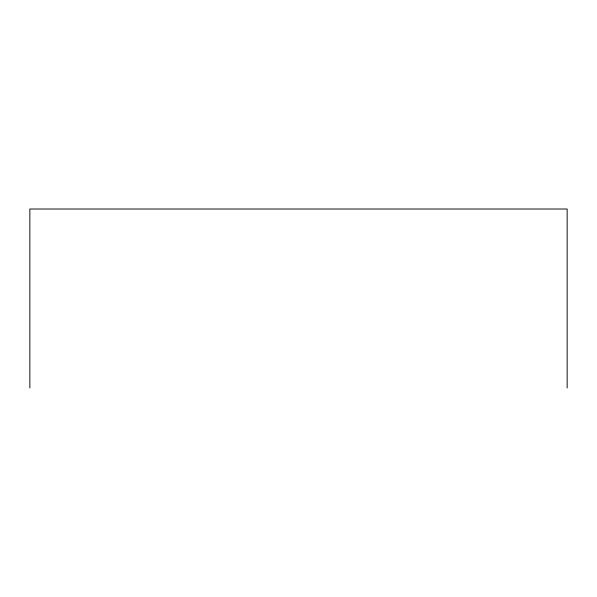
<?xml version="1.0" encoding="UTF-8"?>
<svg xmlns="http://www.w3.org/2000/svg" width="597" height="597" viewBox="0 0 597 597"><rect width="100%" height="100%" fill="white"/><g stroke="black" fill="none" stroke-linecap="round" stroke-linejoin="round"><path stroke-width="0.9" d="M567.15 387.983L567.15 209.017L29.85 209.017L29.85 387.983"/></g></svg>
